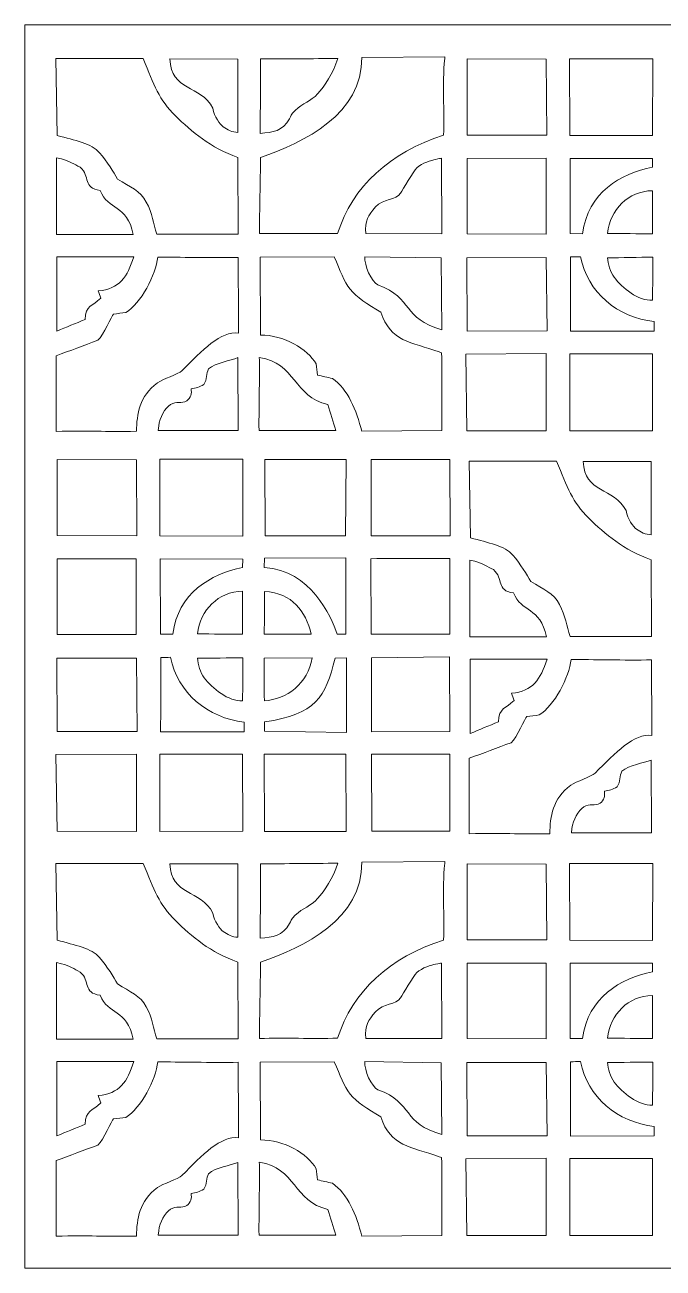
# Model space of a CAD drawing. Header units: centimetres. Extents: x -27.5 to -14.9, y -9.5 to -3.6.
# Drawn here: x -20.96 to -17.95, y -9.5 to -3.64 of the extents above; entities that cross this region are included whole.
import ezdxf

# ---------------------------------------------------------------- set-up
doc = ezdxf.new("R2010")
doc.units = ezdxf.units.CM
doc.header["$MEASUREMENT"] = 0
doc.layers.add('layer 1', color=7, linetype='Continuous')

msp = doc.modelspace()

# ---------------------------------------------------------------- linework, layer by layer
at = {"layer": 'layer 1', "color": 250, "lineweight": 9}
for points, knots in [([(-20.95817, -3.64187), (-20.95817, -3.64187), (-14.91633, -3.64187), (-14.91633, -3.64187), (-14.91633, -3.64187), (-14.91633, -3.64187), (-14.91633, -9.5), (-14.91633, -9.5), (-14.91633, -9.5), (-14.91633, -9.5), (-20.95817, -9.5), (-20.95817, -9.5), (-20.95817, -9.5), (-20.95817, -9.5), (-20.95817, -3.64187), (-20.95817, -3.64187)], [0, 0, 0, 0, 0.2, 0.2, 0.2, 0.2, 0.4, 0.4, 0.4, 0.4, 0.6, 0.6, 0.6, 0.6, 1, 1, 1, 1]), ([(-19.95298, -4.6275), (-19.95298, -4.6275), (-19.95383, -4.26626), (-19.95383, -4.26626), (-19.95383, -4.26626), (-20.08371, -4.22126), (-20.17226, -4.14481), (-20.24883, -4.07013), (-20.24883, -4.07013), (-20.3254, -3.99545), (-20.34926, -3.92602), (-20.40017, -3.80097), (-20.40017, -3.80097), (-20.40017, -3.80097), (-20.81232, -3.80103), (-20.81232, -3.80103), (-20.81232, -3.80103), (-20.81232, -3.80103), (-20.80521, -4.16297), (-20.80521, -4.16297), (-20.80521, -4.16297), (-20.72289, -4.18613), (-20.64315, -4.20033), (-20.60618, -4.24432), (-20.60618, -4.24432), (-20.5692, -4.28831), (-20.53985, -4.33556), (-20.5218, -4.36833), (-20.5218, -4.36833), (-20.46215, -4.40687), (-20.4144, -4.4229), (-20.38585, -4.47689), (-20.38585, -4.47689), (-20.3573, -4.53089), (-20.35309, -4.57749), (-20.3367, -4.62776), (-20.3367, -4.62776), (-20.3367, -4.62776), (-19.95298, -4.6275), (-19.95298, -4.6275)], [0, 0, 0, 0, 0.0909091, 0.0909091, 0.0909091, 0.0909091, 0.1818182, 0.1818182, 0.1818182, 0.1818182, 0.2727273, 0.2727273, 0.2727273, 0.2727273, 0.3636364, 0.3636364, 0.3636364, 0.3636364, 0.4545455, 0.4545455, 0.4545455, 0.4545455, 0.5454545, 0.5454545, 0.5454545, 0.5454545, 0.6363636, 0.6363636, 0.6363636, 0.6363636, 0.7272727, 0.7272727, 0.7272727, 0.7272727, 0.8181818, 0.8181818, 0.8181818, 0.8181818, 1, 1, 1, 1]), ([(-20.27444, -3.80266), (-20.27058, -3.95389), (-20.13045, -3.92266), (-20.0723, -4.03492), (-20.0723, -4.03492), (-20.06629, -4.07475), (-20.03827, -4.11075), (-20.02324, -4.12202), (-20.02324, -4.12202), (-20.00473, -4.13593), (-19.97977, -4.14881), (-19.9545, -4.1484), (-19.9545, -4.1484), (-19.9545, -4.1484), (-19.95396, -3.80347), (-19.95396, -3.80347), (-19.95396, -3.80347), (-19.95396, -3.80347), (-20.27444, -3.80266), (-20.27444, -3.80266)], [0, 0, 0, 0, 0.1666667, 0.1666667, 0.1666667, 0.1666667, 0.3333333, 0.3333333, 0.3333333, 0.3333333, 0.5, 0.5, 0.5, 0.5, 0.6666667, 0.6666667, 0.6666667, 0.6666667, 1, 1, 1, 1]), ([(-19.37043, -3.7951), (-19.36595, -4.06079), (-19.64092, -4.19634), (-19.84812, -4.26666), (-19.84812, -4.26666), (-19.84816, -4.38139), (-19.8525, -4.51088), (-19.85258, -4.6256), (-19.85258, -4.6256), (-19.73009, -4.62358), (-19.6067, -4.62676), (-19.48424, -4.62474), (-19.48424, -4.62474), (-19.41494, -4.40369), (-19.23629, -4.24225), (-18.98519, -4.16209), (-18.98519, -4.16209), (-18.98038, -4.04155), (-18.99175, -3.93011), (-18.97949, -3.80032), (-18.97949, -3.80032), (-18.97949, -3.80032), (-18.97842, -3.79239), (-18.97842, -3.79239), (-18.97842, -3.79239), (-18.97842, -3.79239), (-19.37043, -3.7951), (-19.37043, -3.7951)], [0, 0, 0, 0, 0.125, 0.125, 0.125, 0.125, 0.25, 0.25, 0.25, 0.25, 0.375, 0.375, 0.375, 0.375, 0.5, 0.5, 0.5, 0.5, 0.625, 0.625, 0.625, 0.625, 0.75, 0.75, 0.75, 0.75, 1, 1, 1, 1]), ([(-19.84822, -3.80243), (-19.84822, -3.80243), (-19.84826, -3.82633), (-19.84826, -3.82633), (-19.84826, -3.82633), (-19.84839, -3.93522), (-19.84856, -4.04413), (-19.84869, -4.15302), (-19.84869, -4.15302), (-19.79103, -4.1484), (-19.74211, -4.14268), (-19.7111, -4.0846), (-19.7111, -4.0846), (-19.70411, -4.07149), (-19.70544, -4.06644), (-19.68393, -4.04522), (-19.68393, -4.04522), (-19.64867, -4.01042), (-19.6106, -4.00329), (-19.57847, -3.9667), (-19.57847, -3.9667), (-19.54634, -3.93012), (-19.5047, -3.87093), (-19.48392, -3.79982), (-19.48392, -3.79982), (-19.60417, -3.8018), (-19.72795, -3.80263), (-19.84822, -3.80243)], [0, 0, 0, 0, 0.125, 0.125, 0.125, 0.125, 0.25, 0.25, 0.25, 0.25, 0.375, 0.375, 0.375, 0.375, 0.5, 0.5, 0.5, 0.5, 0.625, 0.625, 0.625, 0.625, 0.75, 0.75, 0.75, 0.75, 1, 1, 1, 1]), ([(-18.87433, -3.80237), (-18.87433, -3.80237), (-18.8742, -4.16135), (-18.8742, -4.16135), (-18.8742, -4.16135), (-18.8742, -4.16135), (-18.49846, -4.16173), (-18.49846, -4.16173), (-18.49846, -4.16173), (-18.49846, -4.16173), (-18.50109, -3.8042), (-18.50109, -3.8042), (-18.50109, -3.8042), (-18.50109, -3.8042), (-18.87433, -3.80237), (-18.87433, -3.80237)], [0, 0, 0, 0, 0.2, 0.2, 0.2, 0.2, 0.4, 0.4, 0.4, 0.4, 0.6, 0.6, 0.6, 0.6, 1, 1, 1, 1]), ([(-18.39091, -3.8013), (-18.39091, -3.8013), (-18.38997, -4.16253), (-18.38997, -4.16253), (-18.38997, -4.16253), (-18.38997, -4.16253), (-17.99977, -4.16362), (-17.99977, -4.16362), (-17.99977, -4.16362), (-17.99977, -4.16362), (-17.99944, -3.80163), (-17.99944, -3.80163), (-17.99944, -3.80163), (-17.99944, -3.80163), (-18.39091, -3.8013), (-18.39091, -3.8013)], [0, 0, 0, 0, 0.2, 0.2, 0.2, 0.2, 0.4, 0.4, 0.4, 0.4, 0.6, 0.6, 0.6, 0.6, 1, 1, 1, 1]), ([(-20.78498, -4.27359), (-20.78498, -4.27359), (-20.80911, -4.26867), (-20.80911, -4.26867), (-20.80911, -4.26867), (-20.80911, -4.26867), (-20.80917, -4.62974), (-20.80917, -4.62974), (-20.80917, -4.62974), (-20.68863, -4.62969), (-20.56804, -4.62964), (-20.4475, -4.62959), (-20.4475, -4.62959), (-20.47665, -4.48534), (-20.56756, -4.51654), (-20.60259, -4.42214), (-20.60259, -4.42214), (-20.68796, -4.41234), (-20.64708, -4.35481), (-20.69773, -4.31287), (-20.69773, -4.31287), (-20.72822, -4.2978), (-20.74477, -4.28485), (-20.78498, -4.27359)], [0, 0, 0, 0, 0.1428571, 0.1428571, 0.1428571, 0.1428571, 0.2857143, 0.2857143, 0.2857143, 0.2857143, 0.4285714, 0.4285714, 0.4285714, 0.4285714, 0.5714286, 0.5714286, 0.5714286, 0.5714286, 0.7142857, 0.7142857, 0.7142857, 0.7142857, 1, 1, 1, 1]), ([(-19.02298, -4.27604), (-19.04064, -4.27954), (-19.08712, -4.29227), (-19.11098, -4.31583), (-19.11098, -4.31583), (-19.12826, -4.33292), (-19.17519, -4.41805), (-19.18843, -4.43492), (-19.18843, -4.43492), (-19.20687, -4.46744), (-19.27062, -4.45997), (-19.3055, -4.50006), (-19.3055, -4.50006), (-19.34038, -4.54015), (-19.35771, -4.56396), (-19.35091, -4.62529), (-19.35091, -4.62529), (-19.35091, -4.62529), (-18.99273, -4.62576), (-18.99273, -4.62576), (-18.99273, -4.62576), (-18.99273, -4.62576), (-18.99501, -4.27063), (-18.99501, -4.27063), (-18.99501, -4.27063), (-19.00085, -4.27072), (-19.00533, -4.27253), (-19.02298, -4.27604)], [0, 0, 0, 0, 0.125, 0.125, 0.125, 0.125, 0.25, 0.25, 0.25, 0.25, 0.375, 0.375, 0.375, 0.375, 0.5, 0.5, 0.5, 0.5, 0.625, 0.625, 0.625, 0.625, 0.75, 0.75, 0.75, 0.75, 1, 1, 1, 1]), ([(-18.5013, -4.27058), (-18.5013, -4.27058), (-18.87381, -4.27141), (-18.87381, -4.27141), (-18.87381, -4.27141), (-18.87381, -4.27141), (-18.87407, -4.6266), (-18.87407, -4.6266), (-18.87407, -4.6266), (-18.87407, -4.6266), (-18.50145, -4.62794), (-18.50145, -4.62794), (-18.50145, -4.62794), (-18.50145, -4.62794), (-18.5013, -4.27058), (-18.5013, -4.27058)], [0, 0, 0, 0, 0.2, 0.2, 0.2, 0.2, 0.4, 0.4, 0.4, 0.4, 0.6, 0.6, 0.6, 0.6, 1, 1, 1, 1]), ([(-18.388, -4.62546), (-18.388, -4.62546), (-18.32982, -4.6265), (-18.32982, -4.6265), (-18.32982, -4.6265), (-18.30508, -4.43119), (-18.15194, -4.34345), (-18.00078, -4.31178), (-18.00078, -4.31178), (-18.00078, -4.31178), (-17.99984, -4.27181), (-17.99984, -4.27181), (-17.99984, -4.27181), (-17.99984, -4.27181), (-18.38914, -4.2709), (-18.38914, -4.2709), (-18.38914, -4.2709), (-18.38914, -4.2709), (-18.388, -4.62546), (-18.388, -4.62546)], [0, 0, 0, 0, 0.1666667, 0.1666667, 0.1666667, 0.1666667, 0.3333333, 0.3333333, 0.3333333, 0.3333333, 0.5, 0.5, 0.5, 0.5, 0.6666667, 0.6666667, 0.6666667, 0.6666667, 1, 1, 1, 1]), ([(-18.2123, -4.62443), (-18.14078, -4.62445), (-18.0712, -4.62711), (-18.00021, -4.62594), (-18.00021, -4.62594), (-18.00021, -4.62594), (-18.00062, -4.42328), (-18.00062, -4.42328), (-18.00062, -4.42328), (-18.11551, -4.42518), (-18.20015, -4.512), (-18.2123, -4.62443)], [0, 0, 0, 0, 0.25, 0.25, 0.25, 0.25, 0.5, 0.5, 0.5, 0.5, 1, 1, 1, 1]), ([(-20.43219, -5.55687), (-20.43042, -5.47627), (-20.41983, -5.39228), (-20.33361, -5.32829), (-20.33361, -5.32829), (-20.31084, -5.31141), (-20.23432, -5.28792), (-20.21846, -5.27188), (-20.21846, -5.27188), (-20.12147, -5.17372), (-20.03408, -5.08285), (-19.95141, -5.09416), (-19.95141, -5.09416), (-19.95142, -4.97556), (-19.95266, -4.85693), (-19.95267, -4.73831), (-19.95267, -4.73831), (-20.07921, -4.73991), (-20.23403, -4.7365), (-20.33202, -4.73612), (-20.33202, -4.73612), (-20.33913, -4.81901), (-20.41246, -4.9547), (-20.48225, -4.99767), (-20.48225, -4.99767), (-20.50166, -4.99994), (-20.52107, -5.0022), (-20.54048, -5.00446), (-20.54048, -5.00446), (-20.55016, -5.01161), (-20.58493, -5.10443), (-20.61427, -5.12818), (-20.61427, -5.12818), (-20.67997, -5.1526), (-20.74569, -5.17704), (-20.81139, -5.20144), (-20.81139, -5.20144), (-20.81139, -5.32006), (-20.81138, -5.43869), (-20.81136, -5.55729), (-20.81136, -5.55729), (-20.65195, -5.55392), (-20.58635, -5.55928), (-20.43219, -5.55687)], [0, 0, 0, 0, 0.0833333, 0.0833333, 0.0833333, 0.0833333, 0.1666667, 0.1666667, 0.1666667, 0.1666667, 0.25, 0.25, 0.25, 0.25, 0.3333333, 0.3333333, 0.3333333, 0.3333333, 0.4166667, 0.4166667, 0.4166667, 0.4166667, 0.5, 0.5, 0.5, 0.5, 0.5833333, 0.5833333, 0.5833333, 0.5833333, 0.6666667, 0.6666667, 0.6666667, 0.6666667, 0.75, 0.75, 0.75, 0.75, 0.8333333, 0.8333333, 0.8333333, 0.8333333, 1, 1, 1, 1]), ([(-20.80744, -4.7347), (-20.80744, -4.7347), (-20.80749, -5.08471), (-20.80749, -5.08471), (-20.80749, -5.08471), (-20.76308, -5.06648), (-20.71864, -5.04824), (-20.67423, -5.03001), (-20.67423, -5.03001), (-20.67097, -4.96209), (-20.64198, -4.96962), (-20.60004, -4.92961), (-20.60004, -4.92961), (-20.60412, -4.91802), (-20.60821, -4.90642), (-20.61229, -4.89482), (-20.61229, -4.89482), (-20.51373, -4.88721), (-20.47383, -4.82882), (-20.44517, -4.73501), (-20.44517, -4.73501), (-20.44517, -4.73501), (-20.45742, -4.73475), (-20.45742, -4.73475), (-20.45742, -4.73475), (-20.57408, -4.73474), (-20.69078, -4.73472), (-20.80744, -4.7347)], [0, 0, 0, 0, 0.125, 0.125, 0.125, 0.125, 0.25, 0.25, 0.25, 0.25, 0.375, 0.375, 0.375, 0.375, 0.5, 0.5, 0.5, 0.5, 0.625, 0.625, 0.625, 0.625, 0.75, 0.75, 0.75, 0.75, 1, 1, 1, 1]), ([(-19.84995, -4.73677), (-19.84995, -4.73677), (-19.84836, -5.10393), (-19.84836, -5.10393), (-19.84836, -5.10393), (-19.73877, -5.10207), (-19.62521, -5.16853), (-19.58574, -5.23954), (-19.58574, -5.23954), (-19.58351, -5.25701), (-19.58128, -5.27448), (-19.57905, -5.29193), (-19.57905, -5.29193), (-19.55562, -5.29738), (-19.53219, -5.30283), (-19.50878, -5.30828), (-19.50878, -5.30828), (-19.43652, -5.35771), (-19.39539, -5.4584), (-19.3705, -5.55683), (-19.3705, -5.55683), (-19.3705, -5.55683), (-18.99253, -5.55352), (-18.99253, -5.55352), (-18.99253, -5.55352), (-18.99514, -5.39437), (-18.9903, -5.32028), (-18.99418, -5.18658), (-18.99418, -5.18658), (-18.99804, -5.18616), (-19.00109, -5.18436), (-19.00515, -5.18325), (-19.00515, -5.18325), (-19.14153, -5.13471), (-19.23444, -5.13564), (-19.2806, -4.99533), (-19.2806, -4.99533), (-19.34345, -4.95858), (-19.39455, -4.9251), (-19.42555, -4.88792), (-19.42555, -4.88792), (-19.45656, -4.85073), (-19.47067, -4.79978), (-19.5008, -4.73552), (-19.5008, -4.73552), (-19.5008, -4.73552), (-19.84995, -4.73677), (-19.84995, -4.73677)], [0, 0, 0, 0, 0.0769231, 0.0769231, 0.0769231, 0.0769231, 0.1538462, 0.1538462, 0.1538462, 0.1538462, 0.2307692, 0.2307692, 0.2307692, 0.2307692, 0.3076923, 0.3076923, 0.3076923, 0.3076923, 0.3846154, 0.3846154, 0.3846154, 0.3846154, 0.4615385, 0.4615385, 0.4615385, 0.4615385, 0.5384615, 0.5384615, 0.5384615, 0.5384615, 0.6153846, 0.6153846, 0.6153846, 0.6153846, 0.6923077, 0.6923077, 0.6923077, 0.6923077, 0.7692308, 0.7692308, 0.7692308, 0.7692308, 0.8461538, 0.8461538, 0.8461538, 0.8461538, 1, 1, 1, 1]), ([(-19.35587, -4.7351), (-19.35958, -4.77293), (-19.32521, -4.85463), (-19.29438, -4.86721), (-19.29438, -4.86721), (-19.12532, -4.92961), (-19.18043, -5.02698), (-18.99339, -5.07808), (-18.99339, -5.07808), (-18.99339, -5.07808), (-18.99625, -4.73991), (-18.99625, -4.73991), (-18.99625, -4.73991), (-18.99625, -4.73991), (-19.35587, -4.7351), (-19.35587, -4.7351)], [0, 0, 0, 0, 0.2, 0.2, 0.2, 0.2, 0.4, 0.4, 0.4, 0.4, 0.6, 0.6, 0.6, 0.6, 1, 1, 1, 1]), ([(-18.87587, -4.73912), (-18.87587, -4.73912), (-18.87402, -5.08472), (-18.87402, -5.08472), (-18.87402, -5.08472), (-18.87402, -5.08472), (-18.49743, -5.08395), (-18.49743, -5.08395), (-18.49743, -5.08395), (-18.49743, -5.08395), (-18.50113, -4.73875), (-18.50113, -4.73875), (-18.50113, -4.73875), (-18.50113, -4.73875), (-18.87587, -4.73912), (-18.87587, -4.73912)], [0, 0, 0, 0, 0.2, 0.2, 0.2, 0.2, 0.4, 0.4, 0.4, 0.4, 0.6, 0.6, 0.6, 0.6, 1, 1, 1, 1]), ([(-18.38653, -4.73555), (-18.38654, -4.85222), (-18.38654, -4.96891), (-18.38656, -5.08556), (-18.38656, -5.08556), (-18.38656, -5.08556), (-17.99282, -5.0852), (-17.99282, -5.0852), (-17.99282, -5.0852), (-17.99282, -5.0852), (-17.99245, -5.03993), (-17.99245, -5.03993), (-17.99245, -5.03993), (-18.16428, -5.0219), (-18.30778, -4.90114), (-18.33987, -4.73478), (-18.33987, -4.73478), (-18.35543, -4.73503), (-18.371, -4.73529), (-18.38653, -4.73555)], [0, 0, 0, 0, 0.1666667, 0.1666667, 0.1666667, 0.1666667, 0.3333333, 0.3333333, 0.3333333, 0.3333333, 0.5, 0.5, 0.5, 0.5, 0.6666667, 0.6666667, 0.6666667, 0.6666667, 1, 1, 1, 1]), ([(-18.21255, -4.73915), (-18.21141, -4.76837), (-18.19959, -4.80614), (-18.18078, -4.83133), (-18.18078, -4.83133), (-18.14354, -4.88115), (-18.06752, -4.94376), (-18.00035, -4.93959), (-18.00035, -4.93959), (-18.00022, -4.87348), (-17.99778, -4.8032), (-17.99887, -4.73711), (-17.99887, -4.73711), (-18.065, -4.73626), (-18.14644, -4.74), (-18.21255, -4.73915)], [0, 0, 0, 0, 0.2, 0.2, 0.2, 0.2, 0.4, 0.4, 0.4, 0.4, 0.6, 0.6, 0.6, 0.6, 1, 1, 1, 1]), ([(-19.95391, -5.20983), (-19.98932, -5.22545), (-20.05912, -5.23198), (-20.09216, -5.26312), (-20.09216, -5.26312), (-20.10449, -5.28465), (-20.09765, -5.31176), (-20.115, -5.33579), (-20.115, -5.33579), (-20.13534, -5.34914), (-20.15261, -5.35388), (-20.17479, -5.35619), (-20.17479, -5.35619), (-20.17062, -5.37645), (-20.17669, -5.40045), (-20.1954, -5.41295), (-20.1954, -5.41295), (-20.22109, -5.42888), (-20.24477, -5.41256), (-20.27143, -5.43043), (-20.27143, -5.43043), (-20.29809, -5.44831), (-20.32178, -5.49133), (-20.3276, -5.53181), (-20.3276, -5.53181), (-20.3276, -5.53181), (-20.33063, -5.55282), (-20.33063, -5.55282), (-20.33063, -5.55282), (-20.33063, -5.55282), (-19.9536, -5.55292), (-19.9536, -5.55292), (-19.9536, -5.55292), (-19.9536, -5.55292), (-19.95391, -5.20983), (-19.95391, -5.20983)], [0, 0, 0, 0, 0.1, 0.1, 0.1, 0.1, 0.2, 0.2, 0.2, 0.2, 0.3, 0.3, 0.3, 0.3, 0.4, 0.4, 0.4, 0.4, 0.5, 0.5, 0.5, 0.5, 0.6, 0.6, 0.6, 0.6, 0.7, 0.7, 0.7, 0.7, 0.8, 0.8, 0.8, 0.8, 1, 1, 1, 1]), ([(-19.85475, -5.55316), (-19.73419, -5.55312), (-19.6136, -5.55307), (-19.49306, -5.55302), (-19.49306, -5.55302), (-19.50541, -5.5124), (-19.51774, -5.47175), (-19.53008, -5.43113), (-19.53008, -5.43113), (-19.69211, -5.39472), (-19.68073, -5.23403), (-19.85358, -5.20907), (-19.85358, -5.20907), (-19.85002, -5.27205), (-19.85598, -5.4342), (-19.85475, -5.55316)], [0, 0, 0, 0, 0.2, 0.2, 0.2, 0.2, 0.4, 0.4, 0.4, 0.4, 0.6, 0.6, 0.6, 0.6, 1, 1, 1, 1]), ([(-18.88067, -5.19289), (-18.88067, -5.19289), (-18.87468, -5.55448), (-18.87468, -5.55448), (-18.87468, -5.55448), (-18.87468, -5.55448), (-18.50107, -5.55483), (-18.50107, -5.55483), (-18.50107, -5.55483), (-18.50107, -5.55483), (-18.50123, -5.19047), (-18.50123, -5.19047), (-18.50123, -5.19047), (-18.50123, -5.19047), (-18.88067, -5.19289), (-18.88067, -5.19289)], [0, 0, 0, 0, 0.2, 0.2, 0.2, 0.2, 0.4, 0.4, 0.4, 0.4, 0.6, 0.6, 0.6, 0.6, 1, 1, 1, 1]), ([(-18.0003, -5.19128), (-18.0003, -5.19128), (-18.38982, -5.19143), (-18.38982, -5.19143), (-18.38982, -5.19143), (-18.38982, -5.19143), (-18.39055, -5.555), (-18.39055, -5.555), (-18.39055, -5.555), (-18.39055, -5.555), (-17.99986, -5.55412), (-17.99986, -5.55412), (-17.99986, -5.55412), (-17.99986, -5.55412), (-18.0003, -5.19128), (-18.0003, -5.19128)], [0, 0, 0, 0, 0.2, 0.2, 0.2, 0.2, 0.4, 0.4, 0.4, 0.4, 0.6, 0.6, 0.6, 0.6, 1, 1, 1, 1]), ([(-20.80599, -5.68944), (-20.80599, -5.68944), (-20.80586, -6.04841), (-20.80586, -6.04841), (-20.80586, -6.04841), (-20.80586, -6.04841), (-20.43012, -6.0488), (-20.43012, -6.0488), (-20.43012, -6.0488), (-20.43012, -6.0488), (-20.43275, -5.69127), (-20.43275, -5.69127), (-20.43275, -5.69127), (-20.43275, -5.69127), (-20.80599, -5.68944), (-20.80599, -5.68944)], [0, 0, 0, 0, 0.2, 0.2, 0.2, 0.2, 0.4, 0.4, 0.4, 0.4, 0.6, 0.6, 0.6, 0.6, 1, 1, 1, 1]), ([(-20.32257, -5.68836), (-20.32257, -5.68836), (-20.32162, -6.0496), (-20.32162, -6.0496), (-20.32162, -6.0496), (-20.32162, -6.0496), (-19.93143, -6.05069), (-19.93143, -6.05069), (-19.93143, -6.05069), (-19.93143, -6.05069), (-19.93109, -5.68869), (-19.93109, -5.68869), (-19.93109, -5.68869), (-19.93109, -5.68869), (-20.32257, -5.68836), (-20.32257, -5.68836)], [0, 0, 0, 0, 0.2, 0.2, 0.2, 0.2, 0.4, 0.4, 0.4, 0.4, 0.6, 0.6, 0.6, 0.6, 1, 1, 1, 1]), ([(-19.82783, -5.68946), (-19.82783, -5.68946), (-19.82616, -6.04975), (-19.82616, -6.04975), (-19.82616, -6.04975), (-19.82616, -6.04975), (-19.44678, -6.04975), (-19.44678, -6.04975), (-19.44678, -6.04975), (-19.44678, -6.04975), (-19.44383, -5.68966), (-19.44383, -5.68966), (-19.44383, -5.68966), (-19.44383, -5.68966), (-19.82783, -5.68946), (-19.82783, -5.68946)], [0, 0, 0, 0, 0.2, 0.2, 0.2, 0.2, 0.4, 0.4, 0.4, 0.4, 0.6, 0.6, 0.6, 0.6, 1, 1, 1, 1]), ([(-19.32693, -5.69021), (-19.32693, -5.69021), (-19.32596, -6.04929), (-19.32596, -6.04929), (-19.32596, -6.04929), (-19.32596, -6.04929), (-18.95458, -6.04953), (-18.95458, -6.04953), (-18.95458, -6.04953), (-18.95458, -6.04953), (-18.95503, -5.68983), (-18.95503, -5.68983), (-18.95503, -5.68983), (-18.95503, -5.68983), (-19.32693, -5.69021), (-19.32693, -5.69021)], [0, 0, 0, 0, 0.2, 0.2, 0.2, 0.2, 0.4, 0.4, 0.4, 0.4, 0.6, 0.6, 0.6, 0.6, 1, 1, 1, 1]), ([(-18.00533, -6.52348), (-18.00533, -6.52348), (-18.00618, -6.16223), (-18.00618, -6.16223), (-18.00618, -6.16223), (-18.13605, -6.11724), (-18.2246, -6.04079), (-18.30117, -5.96611), (-18.30117, -5.96611), (-18.37774, -5.89143), (-18.4016, -5.822), (-18.45252, -5.69695), (-18.45252, -5.69695), (-18.45252, -5.69695), (-18.86466, -5.697), (-18.86466, -5.697), (-18.86466, -5.697), (-18.86466, -5.697), (-18.85756, -6.05895), (-18.85756, -6.05895), (-18.85756, -6.05895), (-18.77523, -6.08211), (-18.6955, -6.09631), (-18.65852, -6.1403), (-18.65852, -6.1403), (-18.62155, -6.18429), (-18.5922, -6.23154), (-18.57415, -6.2643), (-18.57415, -6.2643), (-18.5145, -6.30285), (-18.46675, -6.31887), (-18.4382, -6.37287), (-18.4382, -6.37287), (-18.40964, -6.42687), (-18.40544, -6.47347), (-18.38905, -6.52374), (-18.38905, -6.52374), (-18.38905, -6.52374), (-18.00533, -6.52348), (-18.00533, -6.52348)], [0, 0, 0, 0, 0.0909091, 0.0909091, 0.0909091, 0.0909091, 0.1818182, 0.1818182, 0.1818182, 0.1818182, 0.2727273, 0.2727273, 0.2727273, 0.2727273, 0.3636364, 0.3636364, 0.3636364, 0.3636364, 0.4545455, 0.4545455, 0.4545455, 0.4545455, 0.5454545, 0.5454545, 0.5454545, 0.5454545, 0.6363636, 0.6363636, 0.6363636, 0.6363636, 0.7272727, 0.7272727, 0.7272727, 0.7272727, 0.8181818, 0.8181818, 0.8181818, 0.8181818, 1, 1, 1, 1]), ([(-18.32679, -5.69864), (-18.32293, -5.84987), (-18.1828, -5.81864), (-18.12465, -5.9309), (-18.12465, -5.9309), (-18.11864, -5.97073), (-18.09062, -6.00672), (-18.07559, -6.018), (-18.07559, -6.018), (-18.05708, -6.0319), (-18.03211, -6.04479), (-18.00684, -6.04437), (-18.00684, -6.04437), (-18.00684, -6.04437), (-18.00631, -5.69945), (-18.00631, -5.69945), (-18.00631, -5.69945), (-18.00631, -5.69945), (-18.32679, -5.69864), (-18.32679, -5.69864)], [0, 0, 0, 0, 0.1666667, 0.1666667, 0.1666667, 0.1666667, 0.3333333, 0.3333333, 0.3333333, 0.3333333, 0.5, 0.5, 0.5, 0.5, 0.6666667, 0.6666667, 0.6666667, 0.6666667, 1, 1, 1, 1]), ([(-20.43296, -6.15765), (-20.43296, -6.15765), (-20.80546, -6.15848), (-20.80546, -6.15848), (-20.80546, -6.15848), (-20.80546, -6.15848), (-20.80573, -6.51367), (-20.80573, -6.51367), (-20.80573, -6.51367), (-20.80573, -6.51367), (-20.43311, -6.51501), (-20.43311, -6.51501), (-20.43311, -6.51501), (-20.43311, -6.51501), (-20.43296, -6.15765), (-20.43296, -6.15765)], [0, 0, 0, 0, 0.2, 0.2, 0.2, 0.2, 0.4, 0.4, 0.4, 0.4, 0.6, 0.6, 0.6, 0.6, 1, 1, 1, 1]), ([(-20.31966, -6.51253), (-20.31966, -6.51253), (-20.26148, -6.51357), (-20.26148, -6.51357), (-20.26148, -6.51357), (-20.23674, -6.31826), (-20.0836, -6.23052), (-19.93244, -6.19885), (-19.93244, -6.19885), (-19.93244, -6.19885), (-19.9315, -6.15887), (-19.9315, -6.15887), (-19.9315, -6.15887), (-19.9315, -6.15887), (-20.3208, -6.15797), (-20.3208, -6.15797), (-20.3208, -6.15797), (-20.3208, -6.15797), (-20.31966, -6.51253), (-20.31966, -6.51253)], [0, 0, 0, 0, 0.1666667, 0.1666667, 0.1666667, 0.1666667, 0.3333333, 0.3333333, 0.3333333, 0.3333333, 0.5, 0.5, 0.5, 0.5, 0.6666667, 0.6666667, 0.6666667, 0.6666667, 1, 1, 1, 1]), ([(-19.82894, -6.15524), (-19.82894, -6.15524), (-19.82974, -6.19828), (-19.82974, -6.19828), (-19.82974, -6.19828), (-19.6101, -6.21228), (-19.51684, -6.42691), (-19.48583, -6.5129), (-19.48583, -6.5129), (-19.47225, -6.51268), (-19.45863, -6.51317), (-19.44503, -6.51294), (-19.44503, -6.51294), (-19.44503, -6.51294), (-19.44508, -6.15318), (-19.44508, -6.15318), (-19.44508, -6.15318), (-19.44508, -6.15318), (-19.82894, -6.15524), (-19.82894, -6.15524)], [0, 0, 0, 0, 0.1666667, 0.1666667, 0.1666667, 0.1666667, 0.3333333, 0.3333333, 0.3333333, 0.3333333, 0.5, 0.5, 0.5, 0.5, 0.6666667, 0.6666667, 0.6666667, 0.6666667, 1, 1, 1, 1]), ([(-18.9551, -6.15682), (-18.9551, -6.15682), (-19.29918, -6.15662), (-19.29918, -6.15662), (-19.29918, -6.15662), (-19.29918, -6.15662), (-19.32834, -6.1571), (-19.32834, -6.1571), (-19.32834, -6.1571), (-19.32834, -6.1571), (-19.32558, -6.51345), (-19.32558, -6.51345), (-19.32558, -6.51345), (-19.32558, -6.51345), (-18.95505, -6.51315), (-18.95505, -6.51315), (-18.95505, -6.51315), (-18.95505, -6.51315), (-18.9551, -6.15682), (-18.9551, -6.15682)], [0, 0, 0, 0, 0.1666667, 0.1666667, 0.1666667, 0.1666667, 0.3333333, 0.3333333, 0.3333333, 0.3333333, 0.5, 0.5, 0.5, 0.5, 0.6666667, 0.6666667, 0.6666667, 0.6666667, 1, 1, 1, 1]), ([(-18.83733, -6.16956), (-18.83733, -6.16956), (-18.86146, -6.16464), (-18.86146, -6.16464), (-18.86146, -6.16464), (-18.86146, -6.16464), (-18.86152, -6.52571), (-18.86152, -6.52571), (-18.86152, -6.52571), (-18.74098, -6.52566), (-18.62039, -6.52562), (-18.49985, -6.52557), (-18.49985, -6.52557), (-18.529, -6.38132), (-18.6199, -6.41252), (-18.65494, -6.31812), (-18.65494, -6.31812), (-18.74031, -6.30831), (-18.69943, -6.25078), (-18.75008, -6.20885), (-18.75008, -6.20885), (-18.78057, -6.19378), (-18.79712, -6.18082), (-18.83733, -6.16956)], [0, 0, 0, 0, 0.1428571, 0.1428571, 0.1428571, 0.1428571, 0.2857143, 0.2857143, 0.2857143, 0.2857143, 0.4285714, 0.4285714, 0.4285714, 0.4285714, 0.5714286, 0.5714286, 0.5714286, 0.5714286, 0.7142857, 0.7142857, 0.7142857, 0.7142857, 1, 1, 1, 1]), ([(-20.14396, -6.5115), (-20.07244, -6.51152), (-20.00286, -6.51418), (-19.93187, -6.513), (-19.93187, -6.513), (-19.93187, -6.513), (-19.93228, -6.31035), (-19.93228, -6.31035), (-19.93228, -6.31035), (-20.04717, -6.31224), (-20.13181, -6.39907), (-20.14396, -6.5115)], [0, 0, 0, 0, 0.25, 0.25, 0.25, 0.25, 0.5, 0.5, 0.5, 0.5, 1, 1, 1, 1]), ([(-19.82824, -6.31184), (-19.82909, -6.37796), (-19.82926, -6.44594), (-19.83013, -6.51207), (-19.83013, -6.51207), (-19.75623, -6.51279), (-19.68231, -6.51156), (-19.60841, -6.51228), (-19.60841, -6.51228), (-19.63597, -6.40483), (-19.69775, -6.31875), (-19.82824, -6.31184)], [0, 0, 0, 0, 0.25, 0.25, 0.25, 0.25, 0.5, 0.5, 0.5, 0.5, 1, 1, 1, 1]), ([(-20.80753, -6.62619), (-20.80753, -6.62619), (-20.80568, -6.97179), (-20.80568, -6.97179), (-20.80568, -6.97179), (-20.80568, -6.97179), (-20.42909, -6.97102), (-20.42909, -6.97102), (-20.42909, -6.97102), (-20.42909, -6.97102), (-20.43279, -6.62582), (-20.43279, -6.62582), (-20.43279, -6.62582), (-20.43279, -6.62582), (-20.80753, -6.62619), (-20.80753, -6.62619)], [0, 0, 0, 0, 0.2, 0.2, 0.2, 0.2, 0.4, 0.4, 0.4, 0.4, 0.6, 0.6, 0.6, 0.6, 1, 1, 1, 1]), ([(-20.31818, -6.62262), (-20.3182, -6.73929), (-20.3182, -6.85597), (-20.31822, -6.97263), (-20.31822, -6.97263), (-20.31822, -6.97263), (-19.92448, -6.97226), (-19.92448, -6.97226), (-19.92448, -6.97226), (-19.92448, -6.97226), (-19.92411, -6.92699), (-19.92411, -6.92699), (-19.92411, -6.92699), (-20.09593, -6.90897), (-20.23944, -6.78821), (-20.27153, -6.62185), (-20.27153, -6.62185), (-20.28709, -6.6221), (-20.30266, -6.62236), (-20.31818, -6.62262)], [0, 0, 0, 0, 0.1666667, 0.1666667, 0.1666667, 0.1666667, 0.3333333, 0.3333333, 0.3333333, 0.3333333, 0.5, 0.5, 0.5, 0.5, 0.6666667, 0.6666667, 0.6666667, 0.6666667, 1, 1, 1, 1]), ([(-20.14421, -6.62622), (-20.14307, -6.65544), (-20.13125, -6.69321), (-20.11244, -6.7184), (-20.11244, -6.7184), (-20.0752, -6.76822), (-19.99917, -6.83083), (-19.93201, -6.82666), (-19.93201, -6.82666), (-19.93188, -6.76054), (-19.92944, -6.69027), (-19.93053, -6.62418), (-19.93053, -6.62418), (-19.99666, -6.62333), (-20.0781, -6.62707), (-20.14421, -6.62622)], [0, 0, 0, 0, 0.2, 0.2, 0.2, 0.2, 0.4, 0.4, 0.4, 0.4, 0.6, 0.6, 0.6, 0.6, 1, 1, 1, 1]), ([(-19.83057, -6.62527), (-19.82951, -6.68942), (-19.83056, -6.76223), (-19.8295, -6.82637), (-19.8295, -6.82637), (-19.72627, -6.8219), (-19.62209, -6.74294), (-19.60392, -6.625), (-19.60392, -6.625), (-19.60392, -6.625), (-19.83057, -6.62527), (-19.83057, -6.62527)], [0, 0, 0, 0, 0.25, 0.25, 0.25, 0.25, 0.5, 0.5, 0.5, 0.5, 1, 1, 1, 1]), ([(-19.44295, -6.62469), (-19.44295, -6.62469), (-19.49604, -6.62518), (-19.49604, -6.62518), (-19.49604, -6.62518), (-19.54226, -6.81182), (-19.58563, -6.88946), (-19.82895, -6.92657), (-19.82895, -6.92657), (-19.82895, -6.92657), (-19.8293, -6.97029), (-19.8293, -6.97029), (-19.8293, -6.97029), (-19.8293, -6.97029), (-19.44317, -6.97569), (-19.44317, -6.97569), (-19.44317, -6.97569), (-19.44317, -6.97569), (-19.44295, -6.62469), (-19.44295, -6.62469)], [0, 0, 0, 0, 0.1666667, 0.1666667, 0.1666667, 0.1666667, 0.3333333, 0.3333333, 0.3333333, 0.3333333, 0.5, 0.5, 0.5, 0.5, 0.6666667, 0.6666667, 0.6666667, 0.6666667, 1, 1, 1, 1]), ([(-18.95662, -6.62012), (-18.95662, -6.62012), (-19.32451, -6.62372), (-19.32451, -6.62372), (-19.32451, -6.62372), (-19.32451, -6.62372), (-19.32544, -6.97301), (-19.32544, -6.97301), (-19.32544, -6.97301), (-19.32544, -6.97301), (-18.95482, -6.97181), (-18.95482, -6.97181), (-18.95482, -6.97181), (-18.95482, -6.97181), (-18.95662, -6.62012), (-18.95662, -6.62012)], [0, 0, 0, 0, 0.2, 0.2, 0.2, 0.2, 0.4, 0.4, 0.4, 0.4, 0.6, 0.6, 0.6, 0.6, 1, 1, 1, 1]), ([(-18.48453, -7.45285), (-18.48276, -7.37224), (-18.47217, -7.28825), (-18.38596, -7.22427), (-18.38596, -7.22427), (-18.36319, -7.20738), (-18.28667, -7.1839), (-18.27081, -7.16786), (-18.27081, -7.16786), (-18.17382, -7.06969), (-18.08643, -6.97883), (-18.00375, -6.99014), (-18.00375, -6.99014), (-18.00377, -6.87154), (-18.00501, -6.7529), (-18.00501, -6.63429), (-18.00501, -6.63429), (-18.13155, -6.63588), (-18.28638, -6.63247), (-18.38437, -6.63209), (-18.38437, -6.63209), (-18.39147, -6.71499), (-18.4648, -6.85068), (-18.53459, -6.89365), (-18.53459, -6.89365), (-18.554, -6.89591), (-18.57341, -6.89818), (-18.59282, -6.90044), (-18.59282, -6.90044), (-18.60251, -6.90759), (-18.63728, -7.00041), (-18.66661, -7.02416), (-18.66661, -7.02416), (-18.73231, -7.04858), (-18.79804, -7.07301), (-18.86374, -7.09742), (-18.86374, -7.09742), (-18.86374, -7.21603), (-18.86372, -7.33466), (-18.86371, -7.45326), (-18.86371, -7.45326), (-18.7043, -7.4499), (-18.6387, -7.45525), (-18.48453, -7.45285)], [0, 0, 0, 0, 0.0833333, 0.0833333, 0.0833333, 0.0833333, 0.1666667, 0.1666667, 0.1666667, 0.1666667, 0.25, 0.25, 0.25, 0.25, 0.3333333, 0.3333333, 0.3333333, 0.3333333, 0.4166667, 0.4166667, 0.4166667, 0.4166667, 0.5, 0.5, 0.5, 0.5, 0.5833333, 0.5833333, 0.5833333, 0.5833333, 0.6666667, 0.6666667, 0.6666667, 0.6666667, 0.75, 0.75, 0.75, 0.75, 0.8333333, 0.8333333, 0.8333333, 0.8333333, 1, 1, 1, 1]), ([(-18.85979, -6.63068), (-18.85979, -6.63068), (-18.85984, -6.98068), (-18.85984, -6.98068), (-18.85984, -6.98068), (-18.81543, -6.96246), (-18.77099, -6.94422), (-18.72658, -6.92598), (-18.72658, -6.92598), (-18.72332, -6.85806), (-18.69433, -6.86559), (-18.65239, -6.82559), (-18.65239, -6.82559), (-18.65647, -6.814), (-18.66056, -6.80239), (-18.66464, -6.7908), (-18.66464, -6.7908), (-18.56608, -6.78319), (-18.52618, -6.72479), (-18.49751, -6.63098), (-18.49751, -6.63098), (-18.49751, -6.63098), (-18.50977, -6.63073), (-18.50977, -6.63073), (-18.50977, -6.63073), (-18.62643, -6.63071), (-18.74313, -6.6307), (-18.85979, -6.63068)], [0, 0, 0, 0, 0.125, 0.125, 0.125, 0.125, 0.25, 0.25, 0.25, 0.25, 0.375, 0.375, 0.375, 0.375, 0.5, 0.5, 0.5, 0.5, 0.625, 0.625, 0.625, 0.625, 0.75, 0.75, 0.75, 0.75, 1, 1, 1, 1]), ([(-20.81233, -7.07996), (-20.81233, -7.07996), (-20.80634, -7.44155), (-20.80634, -7.44155), (-20.80634, -7.44155), (-20.80634, -7.44155), (-20.43272, -7.4419), (-20.43272, -7.4419), (-20.43272, -7.4419), (-20.43272, -7.4419), (-20.43288, -7.07754), (-20.43288, -7.07754), (-20.43288, -7.07754), (-20.43288, -7.07754), (-20.81233, -7.07996), (-20.81233, -7.07996)], [0, 0, 0, 0, 0.2, 0.2, 0.2, 0.2, 0.4, 0.4, 0.4, 0.4, 0.6, 0.6, 0.6, 0.6, 1, 1, 1, 1]), ([(-19.93196, -7.07835), (-19.93196, -7.07835), (-20.32148, -7.0785), (-20.32148, -7.0785), (-20.32148, -7.0785), (-20.32148, -7.0785), (-20.32221, -7.44207), (-20.32221, -7.44207), (-20.32221, -7.44207), (-20.32221, -7.44207), (-19.93152, -7.44119), (-19.93152, -7.44119), (-19.93152, -7.44119), (-19.93152, -7.44119), (-19.93196, -7.07835), (-19.93196, -7.07835)], [0, 0, 0, 0, 0.2, 0.2, 0.2, 0.2, 0.4, 0.4, 0.4, 0.4, 0.6, 0.6, 0.6, 0.6, 1, 1, 1, 1]), ([(-19.83073, -7.07752), (-19.83073, -7.07752), (-19.82821, -7.44199), (-19.82821, -7.44199), (-19.82821, -7.44199), (-19.82821, -7.44199), (-19.44345, -7.4424), (-19.44345, -7.4424), (-19.44345, -7.4424), (-19.44345, -7.4424), (-19.44489, -7.07858), (-19.44489, -7.07858), (-19.44489, -7.07858), (-19.44489, -7.07858), (-19.83073, -7.07752), (-19.83073, -7.07752)], [0, 0, 0, 0, 0.2, 0.2, 0.2, 0.2, 0.4, 0.4, 0.4, 0.4, 0.6, 0.6, 0.6, 0.6, 1, 1, 1, 1]), ([(-19.32495, -7.0784), (-19.32495, -7.0784), (-19.32268, -7.44048), (-19.32268, -7.44048), (-19.32268, -7.44048), (-19.32268, -7.44048), (-18.95585, -7.44138), (-18.95585, -7.44138), (-18.95585, -7.44138), (-18.95585, -7.44138), (-18.95533, -7.07817), (-18.95533, -7.07817), (-18.95533, -7.07817), (-18.95533, -7.07817), (-19.32495, -7.0784), (-19.32495, -7.0784)], [0, 0, 0, 0, 0.2, 0.2, 0.2, 0.2, 0.4, 0.4, 0.4, 0.4, 0.6, 0.6, 0.6, 0.6, 1, 1, 1, 1]), ([(-18.00625, -7.10581), (-18.04167, -7.12143), (-18.11146, -7.12796), (-18.14451, -7.1591), (-18.14451, -7.1591), (-18.15684, -7.18063), (-18.14999, -7.20773), (-18.16735, -7.23177), (-18.16735, -7.23177), (-18.18769, -7.24512), (-18.20495, -7.24985), (-18.22713, -7.25216), (-18.22713, -7.25216), (-18.22297, -7.27242), (-18.22903, -7.29642), (-18.24775, -7.30893), (-18.24775, -7.30893), (-18.27344, -7.32486), (-18.29711, -7.30853), (-18.32378, -7.32641), (-18.32378, -7.32641), (-18.35044, -7.34428), (-18.37413, -7.38731), (-18.37995, -7.42779), (-18.37995, -7.42779), (-18.37995, -7.42779), (-18.38298, -7.4488), (-18.38298, -7.4488), (-18.38298, -7.4488), (-18.38298, -7.4488), (-18.00595, -7.4489), (-18.00595, -7.4489), (-18.00595, -7.4489), (-18.00595, -7.4489), (-18.00625, -7.10581), (-18.00625, -7.10581)], [0, 0, 0, 0, 0.1, 0.1, 0.1, 0.1, 0.2, 0.2, 0.2, 0.2, 0.3, 0.3, 0.3, 0.3, 0.4, 0.4, 0.4, 0.4, 0.5, 0.5, 0.5, 0.5, 0.6, 0.6, 0.6, 0.6, 0.7, 0.7, 0.7, 0.7, 0.8, 0.8, 0.8, 0.8, 1, 1, 1, 1]), ([(-19.95298, -8.41946), (-19.95298, -8.41946), (-19.95383, -8.05821), (-19.95383, -8.05821), (-19.95383, -8.05821), (-20.08371, -8.01322), (-20.17226, -7.93677), (-20.24883, -7.86209), (-20.24883, -7.86209), (-20.3254, -7.78741), (-20.34926, -7.71798), (-20.40017, -7.59293), (-20.40017, -7.59293), (-20.40017, -7.59293), (-20.81232, -7.59298), (-20.81232, -7.59298), (-20.81232, -7.59298), (-20.81232, -7.59298), (-20.80521, -7.95492), (-20.80521, -7.95492), (-20.80521, -7.95492), (-20.72289, -7.97808), (-20.64315, -7.99229), (-20.60618, -8.03628), (-20.60618, -8.03628), (-20.5692, -8.08027), (-20.53985, -8.12751), (-20.5218, -8.16028), (-20.5218, -8.16028), (-20.46215, -8.19882), (-20.4144, -8.21485), (-20.38585, -8.26885), (-20.38585, -8.26885), (-20.3573, -8.32285), (-20.35309, -8.36945), (-20.3367, -8.41972), (-20.3367, -8.41972), (-20.3367, -8.41972), (-19.95298, -8.41946), (-19.95298, -8.41946)], [0, 0, 0, 0, 0.0909091, 0.0909091, 0.0909091, 0.0909091, 0.1818182, 0.1818182, 0.1818182, 0.1818182, 0.2727273, 0.2727273, 0.2727273, 0.2727273, 0.3636364, 0.3636364, 0.3636364, 0.3636364, 0.4545455, 0.4545455, 0.4545455, 0.4545455, 0.5454545, 0.5454545, 0.5454545, 0.5454545, 0.6363636, 0.6363636, 0.6363636, 0.6363636, 0.7272727, 0.7272727, 0.7272727, 0.7272727, 0.8181818, 0.8181818, 0.8181818, 0.8181818, 1, 1, 1, 1]), ([(-20.27444, -7.59461), (-20.27058, -7.74584), (-20.13045, -7.71461), (-20.0723, -7.82688), (-20.0723, -7.82688), (-20.06629, -7.86671), (-20.03827, -7.9027), (-20.02324, -7.91397), (-20.02324, -7.91397), (-20.00473, -7.92788), (-19.97977, -7.94077), (-19.9545, -7.94035), (-19.9545, -7.94035), (-19.9545, -7.94035), (-19.95396, -7.59543), (-19.95396, -7.59543), (-19.95396, -7.59543), (-19.95396, -7.59543), (-20.27444, -7.59461), (-20.27444, -7.59461)], [0, 0, 0, 0, 0.1666667, 0.1666667, 0.1666667, 0.1666667, 0.3333333, 0.3333333, 0.3333333, 0.3333333, 0.5, 0.5, 0.5, 0.5, 0.6666667, 0.6666667, 0.6666667, 0.6666667, 1, 1, 1, 1]), ([(-19.37043, -7.58706), (-19.36595, -7.85274), (-19.64092, -7.98829), (-19.84812, -8.05861), (-19.84812, -8.05861), (-19.84816, -8.17334), (-19.8525, -8.30284), (-19.85258, -8.41755), (-19.85258, -8.41755), (-19.73009, -8.41553), (-19.6067, -8.41871), (-19.48424, -8.41669), (-19.48424, -8.41669), (-19.41494, -8.19564), (-19.23629, -8.0342), (-18.98519, -7.95404), (-18.98519, -7.95404), (-18.98038, -7.8335), (-18.99175, -7.72206), (-18.97949, -7.59227), (-18.97949, -7.59227), (-18.97949, -7.59227), (-18.97842, -7.58435), (-18.97842, -7.58435), (-18.97842, -7.58435), (-18.97842, -7.58435), (-19.37043, -7.58706), (-19.37043, -7.58706)], [0, 0, 0, 0, 0.125, 0.125, 0.125, 0.125, 0.25, 0.25, 0.25, 0.25, 0.375, 0.375, 0.375, 0.375, 0.5, 0.5, 0.5, 0.5, 0.625, 0.625, 0.625, 0.625, 0.75, 0.75, 0.75, 0.75, 1, 1, 1, 1]), ([(-19.84822, -7.59438), (-19.84822, -7.59438), (-19.84826, -7.61828), (-19.84826, -7.61828), (-19.84826, -7.61828), (-19.84839, -7.72717), (-19.84856, -7.83608), (-19.84869, -7.94497), (-19.84869, -7.94497), (-19.79103, -7.94035), (-19.74211, -7.93464), (-19.7111, -7.87655), (-19.7111, -7.87655), (-19.70411, -7.86344), (-19.70544, -7.85839), (-19.68393, -7.83717), (-19.68393, -7.83717), (-19.64867, -7.80238), (-19.6106, -7.79524), (-19.57847, -7.75866), (-19.57847, -7.75866), (-19.54634, -7.72207), (-19.5047, -7.66289), (-19.48392, -7.59177), (-19.48392, -7.59177), (-19.60417, -7.59376), (-19.72795, -7.59459), (-19.84822, -7.59438)], [0, 0, 0, 0, 0.125, 0.125, 0.125, 0.125, 0.25, 0.25, 0.25, 0.25, 0.375, 0.375, 0.375, 0.375, 0.5, 0.5, 0.5, 0.5, 0.625, 0.625, 0.625, 0.625, 0.75, 0.75, 0.75, 0.75, 1, 1, 1, 1]), ([(-18.87433, -7.59433), (-18.87433, -7.59433), (-18.8742, -7.9533), (-18.8742, -7.9533), (-18.8742, -7.9533), (-18.8742, -7.9533), (-18.49846, -7.95368), (-18.49846, -7.95368), (-18.49846, -7.95368), (-18.49846, -7.95368), (-18.50109, -7.59616), (-18.50109, -7.59616), (-18.50109, -7.59616), (-18.50109, -7.59616), (-18.87433, -7.59433), (-18.87433, -7.59433)], [0, 0, 0, 0, 0.2, 0.2, 0.2, 0.2, 0.4, 0.4, 0.4, 0.4, 0.6, 0.6, 0.6, 0.6, 1, 1, 1, 1]), ([(-18.39091, -7.59325), (-18.39091, -7.59325), (-18.38997, -7.95448), (-18.38997, -7.95448), (-18.38997, -7.95448), (-18.38997, -7.95448), (-17.99977, -7.95558), (-17.99977, -7.95558), (-17.99977, -7.95558), (-17.99977, -7.95558), (-17.99944, -7.59358), (-17.99944, -7.59358), (-17.99944, -7.59358), (-17.99944, -7.59358), (-18.39091, -7.59325), (-18.39091, -7.59325)], [0, 0, 0, 0, 0.2, 0.2, 0.2, 0.2, 0.4, 0.4, 0.4, 0.4, 0.6, 0.6, 0.6, 0.6, 1, 1, 1, 1]), ([(-20.78498, -8.06554), (-20.78498, -8.06554), (-20.80911, -8.06062), (-20.80911, -8.06062), (-20.80911, -8.06062), (-20.80911, -8.06062), (-20.80917, -8.42169), (-20.80917, -8.42169), (-20.80917, -8.42169), (-20.68863, -8.42164), (-20.56804, -8.42159), (-20.4475, -8.42155), (-20.4475, -8.42155), (-20.47665, -8.27729), (-20.56756, -8.3085), (-20.60259, -8.2141), (-20.60259, -8.2141), (-20.68796, -8.20429), (-20.64708, -8.14676), (-20.69773, -8.10483), (-20.69773, -8.10483), (-20.72822, -8.08976), (-20.74477, -8.0768), (-20.78498, -8.06554)], [0, 0, 0, 0, 0.1428571, 0.1428571, 0.1428571, 0.1428571, 0.2857143, 0.2857143, 0.2857143, 0.2857143, 0.4285714, 0.4285714, 0.4285714, 0.4285714, 0.5714286, 0.5714286, 0.5714286, 0.5714286, 0.7142857, 0.7142857, 0.7142857, 0.7142857, 1, 1, 1, 1]), ([(-19.02298, -8.06799), (-19.04064, -8.07149), (-19.08712, -8.08422), (-19.11098, -8.10779), (-19.11098, -8.10779), (-19.12826, -8.12487), (-19.17519, -8.21), (-19.18843, -8.22687), (-19.18843, -8.22687), (-19.20687, -8.2594), (-19.27062, -8.25192), (-19.3055, -8.29201), (-19.3055, -8.29201), (-19.34038, -8.3321), (-19.35771, -8.35592), (-19.35091, -8.41725), (-19.35091, -8.41725), (-19.35091, -8.41725), (-18.99273, -8.41771), (-18.99273, -8.41771), (-18.99273, -8.41771), (-18.99273, -8.41771), (-18.99501, -8.06258), (-18.99501, -8.06258), (-18.99501, -8.06258), (-19.00085, -8.06268), (-19.00533, -8.06449), (-19.02298, -8.06799)], [0, 0, 0, 0, 0.125, 0.125, 0.125, 0.125, 0.25, 0.25, 0.25, 0.25, 0.375, 0.375, 0.375, 0.375, 0.5, 0.5, 0.5, 0.5, 0.625, 0.625, 0.625, 0.625, 0.75, 0.75, 0.75, 0.75, 1, 1, 1, 1]), ([(-18.5013, -8.06253), (-18.5013, -8.06253), (-18.87381, -8.06336), (-18.87381, -8.06336), (-18.87381, -8.06336), (-18.87381, -8.06336), (-18.87407, -8.41855), (-18.87407, -8.41855), (-18.87407, -8.41855), (-18.87407, -8.41855), (-18.50145, -8.4199), (-18.50145, -8.4199), (-18.50145, -8.4199), (-18.50145, -8.4199), (-18.5013, -8.06253), (-18.5013, -8.06253)], [0, 0, 0, 0, 0.2, 0.2, 0.2, 0.2, 0.4, 0.4, 0.4, 0.4, 0.6, 0.6, 0.6, 0.6, 1, 1, 1, 1]), ([(-18.388, -8.41742), (-18.388, -8.41742), (-18.32982, -8.41845), (-18.32982, -8.41845), (-18.32982, -8.41845), (-18.30508, -8.22314), (-18.15194, -8.13541), (-18.00078, -8.10373), (-18.00078, -8.10373), (-18.00078, -8.10373), (-17.99984, -8.06376), (-17.99984, -8.06376), (-17.99984, -8.06376), (-17.99984, -8.06376), (-18.38914, -8.06286), (-18.38914, -8.06286), (-18.38914, -8.06286), (-18.38914, -8.06286), (-18.388, -8.41742), (-18.388, -8.41742)], [0, 0, 0, 0, 0.1666667, 0.1666667, 0.1666667, 0.1666667, 0.3333333, 0.3333333, 0.3333333, 0.3333333, 0.5, 0.5, 0.5, 0.5, 0.6666667, 0.6666667, 0.6666667, 0.6666667, 1, 1, 1, 1]), ([(-18.2123, -8.41639), (-18.14078, -8.41641), (-18.0712, -8.41906), (-18.00021, -8.41789), (-18.00021, -8.41789), (-18.00021, -8.41789), (-18.00062, -8.21523), (-18.00062, -8.21523), (-18.00062, -8.21523), (-18.11551, -8.21713), (-18.20015, -8.30395), (-18.2123, -8.41639)], [0, 0, 0, 0, 0.25, 0.25, 0.25, 0.25, 0.5, 0.5, 0.5, 0.5, 1, 1, 1, 1]), ([(-20.43219, -9.34882), (-20.43042, -9.26822), (-20.41983, -9.18423), (-20.33361, -9.12025), (-20.33361, -9.12025), (-20.31084, -9.10336), (-20.23432, -9.07988), (-20.21846, -9.06383), (-20.21846, -9.06383), (-20.12147, -8.96567), (-20.03408, -8.8748), (-19.95141, -8.88612), (-19.95141, -8.88612), (-19.95142, -8.76752), (-19.95266, -8.64888), (-19.95267, -8.53027), (-19.95267, -8.53027), (-20.07921, -8.53186), (-20.23403, -8.52845), (-20.33202, -8.52807), (-20.33202, -8.52807), (-20.33913, -8.61097), (-20.41246, -8.74666), (-20.48225, -8.78963), (-20.48225, -8.78963), (-20.50166, -8.79189), (-20.52107, -8.79415), (-20.54048, -8.79642), (-20.54048, -8.79642), (-20.55016, -8.80357), (-20.58493, -8.89639), (-20.61427, -8.92014), (-20.61427, -8.92014), (-20.67997, -8.94456), (-20.74569, -8.96899), (-20.81139, -8.9934), (-20.81139, -8.9934), (-20.81139, -9.11201), (-20.81138, -9.23064), (-20.81136, -9.34924), (-20.81136, -9.34924), (-20.65195, -9.34588), (-20.58635, -9.35123), (-20.43219, -9.34882)], [0, 0, 0, 0, 0.0833333, 0.0833333, 0.0833333, 0.0833333, 0.1666667, 0.1666667, 0.1666667, 0.1666667, 0.25, 0.25, 0.25, 0.25, 0.3333333, 0.3333333, 0.3333333, 0.3333333, 0.4166667, 0.4166667, 0.4166667, 0.4166667, 0.5, 0.5, 0.5, 0.5, 0.5833333, 0.5833333, 0.5833333, 0.5833333, 0.6666667, 0.6666667, 0.6666667, 0.6666667, 0.75, 0.75, 0.75, 0.75, 0.8333333, 0.8333333, 0.8333333, 0.8333333, 1, 1, 1, 1]), ([(-20.80744, -8.52666), (-20.80744, -8.52666), (-20.80749, -8.87666), (-20.80749, -8.87666), (-20.80749, -8.87666), (-20.76308, -8.85844), (-20.71864, -8.8402), (-20.67423, -8.82196), (-20.67423, -8.82196), (-20.67097, -8.75404), (-20.64198, -8.76157), (-20.60004, -8.72157), (-20.60004, -8.72157), (-20.60412, -8.70998), (-20.60821, -8.69837), (-20.61229, -8.68678), (-20.61229, -8.68678), (-20.51373, -8.67917), (-20.47383, -8.62077), (-20.44517, -8.52696), (-20.44517, -8.52696), (-20.44517, -8.52696), (-20.45742, -8.52671), (-20.45742, -8.52671), (-20.45742, -8.52671), (-20.57408, -8.52669), (-20.69078, -8.52667), (-20.80744, -8.52666)], [0, 0, 0, 0, 0.125, 0.125, 0.125, 0.125, 0.25, 0.25, 0.25, 0.25, 0.375, 0.375, 0.375, 0.375, 0.5, 0.5, 0.5, 0.5, 0.625, 0.625, 0.625, 0.625, 0.75, 0.75, 0.75, 0.75, 1, 1, 1, 1]), ([(-19.84995, -8.52872), (-19.84995, -8.52872), (-19.84836, -8.89588), (-19.84836, -8.89588), (-19.84836, -8.89588), (-19.73877, -8.89402), (-19.62521, -8.96048), (-19.58574, -9.0315), (-19.58574, -9.0315), (-19.58351, -9.04897), (-19.58128, -9.06643), (-19.57905, -9.08389), (-19.57905, -9.08389), (-19.55562, -9.08933), (-19.53219, -9.09479), (-19.50878, -9.10023), (-19.50878, -9.10023), (-19.43652, -9.14966), (-19.39539, -9.25035), (-19.3705, -9.34878), (-19.3705, -9.34878), (-19.3705, -9.34878), (-18.99253, -9.34547), (-18.99253, -9.34547), (-18.99253, -9.34547), (-18.99514, -9.18633), (-18.9903, -9.11223), (-18.99418, -8.97853), (-18.99418, -8.97853), (-18.99804, -8.97811), (-19.00109, -8.97632), (-19.00515, -8.9752), (-19.00515, -8.9752), (-19.14153, -8.92666), (-19.23444, -8.92759), (-19.2806, -8.78729), (-19.2806, -8.78729), (-19.34345, -8.75053), (-19.39455, -8.71706), (-19.42555, -8.67987), (-19.42555, -8.67987), (-19.45656, -8.64269), (-19.47067, -8.59173), (-19.5008, -8.52748), (-19.5008, -8.52748), (-19.5008, -8.52748), (-19.84995, -8.52872), (-19.84995, -8.52872)], [0, 0, 0, 0, 0.0769231, 0.0769231, 0.0769231, 0.0769231, 0.1538462, 0.1538462, 0.1538462, 0.1538462, 0.2307692, 0.2307692, 0.2307692, 0.2307692, 0.3076923, 0.3076923, 0.3076923, 0.3076923, 0.3846154, 0.3846154, 0.3846154, 0.3846154, 0.4615385, 0.4615385, 0.4615385, 0.4615385, 0.5384615, 0.5384615, 0.5384615, 0.5384615, 0.6153846, 0.6153846, 0.6153846, 0.6153846, 0.6923077, 0.6923077, 0.6923077, 0.6923077, 0.7692308, 0.7692308, 0.7692308, 0.7692308, 0.8461538, 0.8461538, 0.8461538, 0.8461538, 1, 1, 1, 1]), ([(-19.35587, -8.52705), (-19.35958, -8.56488), (-19.32521, -8.64658), (-19.29438, -8.65917), (-19.29438, -8.65917), (-19.12532, -8.72157), (-19.18043, -8.81893), (-18.99339, -8.87004), (-18.99339, -8.87004), (-18.99339, -8.87004), (-18.99625, -8.53187), (-18.99625, -8.53187), (-18.99625, -8.53187), (-18.99625, -8.53187), (-19.35587, -8.52705), (-19.35587, -8.52705)], [0, 0, 0, 0, 0.2, 0.2, 0.2, 0.2, 0.4, 0.4, 0.4, 0.4, 0.6, 0.6, 0.6, 0.6, 1, 1, 1, 1]), ([(-18.87587, -8.53108), (-18.87587, -8.53108), (-18.87402, -8.87668), (-18.87402, -8.87668), (-18.87402, -8.87668), (-18.87402, -8.87668), (-18.49743, -8.8759), (-18.49743, -8.8759), (-18.49743, -8.8759), (-18.49743, -8.8759), (-18.50113, -8.5307), (-18.50113, -8.5307), (-18.50113, -8.5307), (-18.50113, -8.5307), (-18.87587, -8.53108), (-18.87587, -8.53108)], [0, 0, 0, 0, 0.2, 0.2, 0.2, 0.2, 0.4, 0.4, 0.4, 0.4, 0.6, 0.6, 0.6, 0.6, 1, 1, 1, 1]), ([(-18.38653, -8.5275), (-18.38654, -8.64417), (-18.38654, -8.76086), (-18.38656, -8.87752), (-18.38656, -8.87752), (-18.38656, -8.87752), (-17.99282, -8.87715), (-17.99282, -8.87715), (-17.99282, -8.87715), (-17.99282, -8.87715), (-17.99245, -8.83188), (-17.99245, -8.83188), (-17.99245, -8.83188), (-18.16428, -8.81385), (-18.30778, -8.6931), (-18.33987, -8.52673), (-18.33987, -8.52673), (-18.35543, -8.52699), (-18.371, -8.52725), (-18.38653, -8.5275)], [0, 0, 0, 0, 0.1666667, 0.1666667, 0.1666667, 0.1666667, 0.3333333, 0.3333333, 0.3333333, 0.3333333, 0.5, 0.5, 0.5, 0.5, 0.6666667, 0.6666667, 0.6666667, 0.6666667, 1, 1, 1, 1]), ([(-18.21255, -8.53111), (-18.21141, -8.56032), (-18.19959, -8.5981), (-18.18078, -8.62329), (-18.18078, -8.62329), (-18.14354, -8.6731), (-18.06752, -8.73572), (-18.00035, -8.73155), (-18.00035, -8.73155), (-18.00022, -8.66543), (-17.99778, -8.59515), (-17.99887, -8.52907), (-17.99887, -8.52907), (-18.065, -8.52822), (-18.14644, -8.53196), (-18.21255, -8.53111)], [0, 0, 0, 0, 0.2, 0.2, 0.2, 0.2, 0.4, 0.4, 0.4, 0.4, 0.6, 0.6, 0.6, 0.6, 1, 1, 1, 1]), ([(-19.95391, -9.00178), (-19.98932, -9.01741), (-20.05912, -9.02393), (-20.09216, -9.05508), (-20.09216, -9.05508), (-20.10449, -9.0766), (-20.09765, -9.10371), (-20.115, -9.12775), (-20.115, -9.12775), (-20.13534, -9.14109), (-20.15261, -9.14583), (-20.17479, -9.14814), (-20.17479, -9.14814), (-20.17062, -9.1684), (-20.17669, -9.1924), (-20.1954, -9.20491), (-20.1954, -9.20491), (-20.22109, -9.22084), (-20.24477, -9.20451), (-20.27143, -9.22238), (-20.27143, -9.22238), (-20.29809, -9.24026), (-20.32178, -9.28328), (-20.3276, -9.32376), (-20.3276, -9.32376), (-20.3276, -9.32376), (-20.33063, -9.34478), (-20.33063, -9.34478), (-20.33063, -9.34478), (-20.33063, -9.34478), (-19.9536, -9.34488), (-19.9536, -9.34488), (-19.9536, -9.34488), (-19.9536, -9.34488), (-19.95391, -9.00178), (-19.95391, -9.00178)], [0, 0, 0, 0, 0.1, 0.1, 0.1, 0.1, 0.2, 0.2, 0.2, 0.2, 0.3, 0.3, 0.3, 0.3, 0.4, 0.4, 0.4, 0.4, 0.5, 0.5, 0.5, 0.5, 0.6, 0.6, 0.6, 0.6, 0.7, 0.7, 0.7, 0.7, 0.8, 0.8, 0.8, 0.8, 1, 1, 1, 1]), ([(-19.85475, -9.34512), (-19.73419, -9.34507), (-19.6136, -9.34502), (-19.49306, -9.34497), (-19.49306, -9.34497), (-19.50541, -9.30435), (-19.51774, -9.2637), (-19.53008, -9.22308), (-19.53008, -9.22308), (-19.69211, -9.18667), (-19.68073, -9.02598), (-19.85358, -9.00102), (-19.85358, -9.00102), (-19.85002, -9.06401), (-19.85598, -9.22615), (-19.85475, -9.34512)], [0, 0, 0, 0, 0.2, 0.2, 0.2, 0.2, 0.4, 0.4, 0.4, 0.4, 0.6, 0.6, 0.6, 0.6, 1, 1, 1, 1]), ([(-18.88067, -8.98485), (-18.88067, -8.98485), (-18.87468, -9.34644), (-18.87468, -9.34644), (-18.87468, -9.34644), (-18.87468, -9.34644), (-18.50107, -9.34679), (-18.50107, -9.34679), (-18.50107, -9.34679), (-18.50107, -9.34679), (-18.50123, -8.98242), (-18.50123, -8.98242), (-18.50123, -8.98242), (-18.50123, -8.98242), (-18.88067, -8.98485), (-18.88067, -8.98485)], [0, 0, 0, 0, 0.2, 0.2, 0.2, 0.2, 0.4, 0.4, 0.4, 0.4, 0.6, 0.6, 0.6, 0.6, 1, 1, 1, 1]), ([(-18.0003, -8.98323), (-18.0003, -8.98323), (-18.38982, -8.98338), (-18.38982, -8.98338), (-18.38982, -8.98338), (-18.38982, -8.98338), (-18.39055, -9.34696), (-18.39055, -9.34696), (-18.39055, -9.34696), (-18.39055, -9.34696), (-17.99986, -9.34607), (-17.99986, -9.34607), (-17.99986, -9.34607), (-17.99986, -9.34607), (-18.0003, -8.98323), (-18.0003, -8.98323)], [0, 0, 0, 0, 0.2, 0.2, 0.2, 0.2, 0.4, 0.4, 0.4, 0.4, 0.6, 0.6, 0.6, 0.6, 1, 1, 1, 1])]:
    msp.add_open_spline(points, degree=3, knots=knots, dxfattribs=at)

doc.saveas('drawing.dxf')
